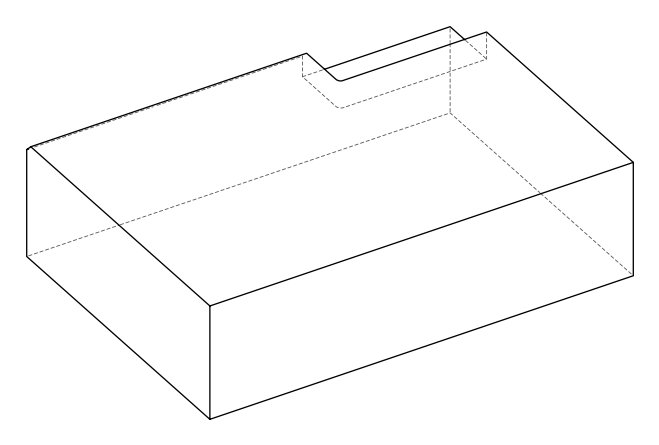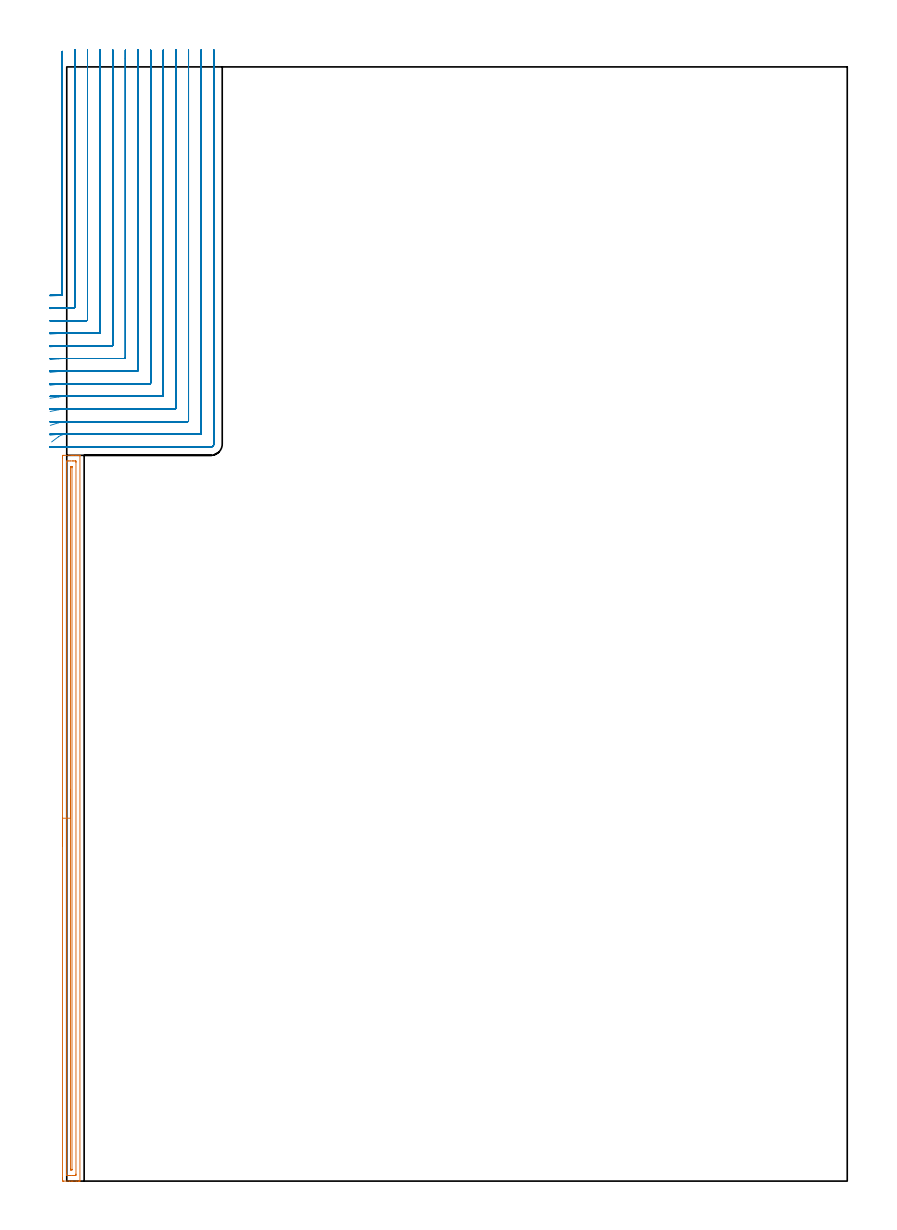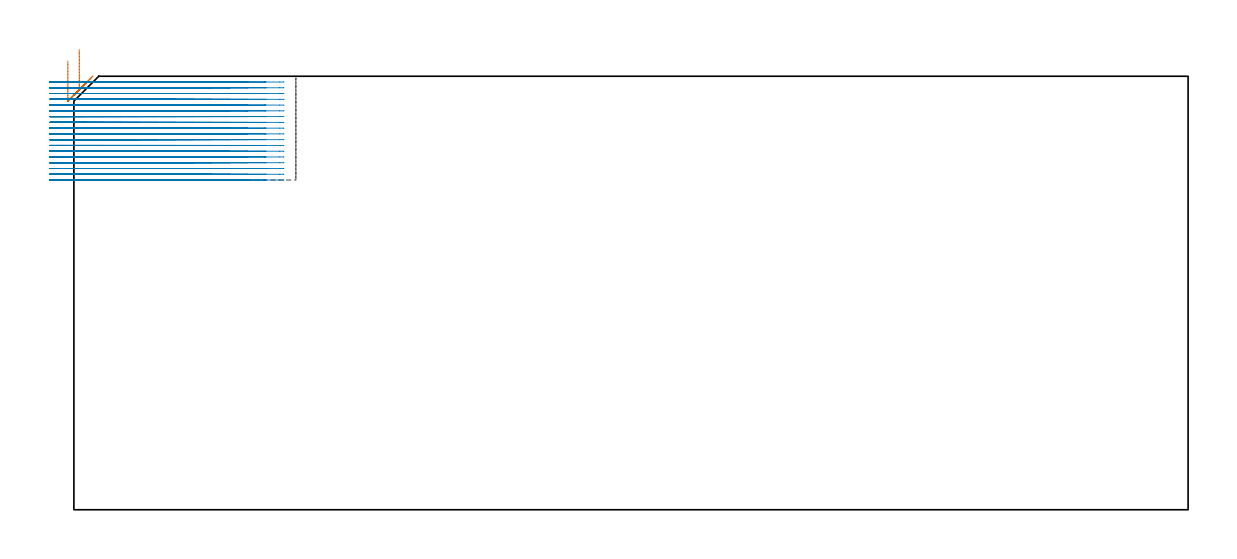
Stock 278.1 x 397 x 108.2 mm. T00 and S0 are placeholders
(PLAN: 2 operations, 1 tool changes, 81.2 min)
(1 AREA_MILL | FG_CHAMFER_SURFACE | UGT0205_001 | 6.37 min | 5039 mm3)
(2 MILL_CORNER_NOTCH_RECTANGULAR | CORNER_NOTCH_RECTANGULAR | NXT0201_008 | Follow Part, ap 1.5, ae 75% | 74.84 min | 198447 mm3)
(TOOL UGT0205_001 | Chamfer Mill 20 x 3 x 45 deg. | D20 FL50 Z2)
(TOOL NXT0201_008 | ENDMILL 6mm [2P460-0600-NA 1630] | D6 FL26 Z6)
(OP 1 AREA_MILL)
G17 G21 G94 G90
T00 M6
G54
G17 G0 G90 X-1.5 Y119.3 S1061 M3
G43 Z118.2 H0
Z112.
G94 G1 Y119.338 Z111.128 F250.
Y119.452 Z110.264
Y119.641 Z109.412
Y119.903 Z108.58
Y120.237 Z107.774
Y120.64 Z107.
Y121.108 Z106.264
Y121.64 Z105.572
Y122.229 Z104.929
Y122.872 Z104.34
Y123.564 Z103.809
Y124.3 Z103.34
Y125.074 Z102.937
Y125.88 Z102.603
Y126.712 Z102.341
Y127.563 Z102.152
Y128.428 Z102.038
Y129.3 Z102.
Y257.546
X-1.499 Y257.978 Z102.001
X-1.495 Y258.434 Z102.003
X-1.491 Y258.59 Z102.006
X-1.045 Y258.6 Z102.451
X1.6 Z105.094
X2.137 Z105.634
X2.482 Z105.978
X3.019 Z106.515
X3.363 Z106.858
X4.053 Z107.553
X4.344 Z107.844
X4.695 Y258.594 Z108.186
X4.697 Y258.592 Z108.188
X4.7 Y258.425 Z108.2
Y0.175
X4.697 Y0.007 Z108.188
X4.695 Y0.006 Z108.186
X4.344 Y0. Z107.844
X4.053 Z107.553
X3.363 Z106.858
X2.137 Z105.634
X1.6 Z105.094
X0.987 Z104.482
X-1.045 Y0.001 Z102.451
X-1.276 Y0.004 Z102.221
X-1.491 Y0.01 Z102.005
X-1.495 Y0.166 Z102.003
X-1.499 Y0.622 Z102.001
X-1.5 Y1.083 Z102.
Y129.3
X-0.086 Z103.414
X-0.085 Y256.112 Z103.415
Y256.191
X-0.079 Y256.589 Z103.421
X0.318 Y256.597 Z103.818
X0.718 Y256.599 Z104.218
X1.197 Y256.6 Z104.697
X2.078 Z105.578
X2.482 Y256.599 Z105.982
X2.963 Y256.597 Z106.463
X3.183 Y256.59 Z106.683
X3.279 Y256.564 Z106.779
X3.285 Y256.271 Z106.785
Y256.191
Y2.488
Y2.409
X3.279 Y2.011 Z106.779
X2.882 Y2.003 Z106.382
X2.482 Y2.001 Z105.982
X2.003 Y2. Z105.503
X1.122 Z104.622
X0.718 Y2.001 Z104.218
X0.237 Y2.003 Z103.737
X0.017 Y2.01 Z103.517
X-0.079 Y2.036 Z103.421
X-0.085 Y2.329 Z103.415
Y2.409
X-0.086 Y129.3 Z103.414
X1.328 Z104.828
X1.329 Y254.404 Z104.829
X1.33 Y254.542 Z104.83
X1.333 Y254.575 Z104.833
X1.335 Y254.586 Z104.835
X1.344 Y254.59 Z104.844
X1.409 Y254.597 Z104.909
X1.6 Y254.598 Z105.1
X1.793 Y254.594 Z105.293
X1.847 Y254.59 Z105.347
X1.865 Y254.584 Z105.365
X1.867 Y254.568 Z105.367
X1.87 Y254.496 Z105.37
X1.871 Y254.404 Z105.371
Y254.129
Y4.196
X1.87 Y4.058 Z105.37
X1.867 Y4.025 Z105.367
X1.865 Y4.014 Z105.365
X1.856 Y4.01 Z105.356
X1.791 Y4.003 Z105.291
X1.6 Y4.002 Z105.1
X1.407 Y4.006 Z104.907
X1.353 Y4.01 Z104.853
X1.335 Y4.016 Z104.835
X1.333 Y4.032 Z104.833
X1.33 Y4.104 Z104.83
X1.329 Y4.196 Z104.829
Y4.471
X1.328 Y129.3 Z104.828
Y130.172 Z104.867
Y131.036 Z104.98
Y131.888 Z105.169
Y132.72 Z105.432
Y133.526 Z105.765
Y134.3 Z106.168
Y135.036 Z106.637
Y135.728 Z107.168
Y136.371 Z107.757
Y136.96 Z108.401
Y137.491 Z109.093
Y137.96 Z109.828
Y138.363 Z110.602
Y138.697 Z111.408
Y138.959 Z112.24
Y139.148 Z113.092
Y139.262 Z113.957
Y139.3 Z114.828
G0 Z118.2
M5
M2
(OP 2 MILL_CORNER_NOTCH_RECTANGULAR)
G17 G21 G94 G90
T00 M6
G54
G17 G0 G90 X-5.996 Y315.38 S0 M3
G43 Z118.2 H1
Z106.761
G94 G1 X-3. Y315.531 F250.
G2 X-1.887 Y315.576 R54. F500.
G3 X-1.6 Y315.871 R0.3
G1 Y399.538
Y402.538 F250.
G0 Z118.2
X-5.995 Y310.86
Z106.761
G1 X-3. Y311.025
G2 X-0.279 Y311.1 R49.5 F500.
G1 X2.604
G3 X2.9 Y311.396 R0.3
G1 Y400.
Y403. F250.
G0 Z118.2
X-5.995 Y306.336
Z106.761
G1 X-3. Y306.518
G2 X-0.279 Y306.6 R45. F500.
G1 X7.104
G3 X7.4 Y306.896 R0.3
G1 Y400.
Y403. F250.
G0 Z118.2
X-5.993 Y301.807
Z106.761
G1 X-3. Y302.009
G2 X-0.279 Y302.1 R40.5 F500.
G1 X11.604
G3 X11.9 Y302.396 R0.3
G1 Y400.
Y403. F250.
G0 Z118.2
X-5.991 Y297.27
Z106.761
G1 X-3. Y297.497
G2 X-0.279 Y297.6 R36. F500.
G1 X16.104
G3 X16.4 Y297.896 R0.3
G1 Y400.
Y403. F250.
G0 Z118.2
X-5.989 Y292.723
Z106.761
G1 X-3. Y292.982
G2 X-0.279 Y293.1 R31.5 F500.
G1 X20.604
G3 X20.9 Y293.396 R0.3
G1 Y400.
Y403. F250.
G0 Z118.2
X-5.985 Y288.16
Z106.761
G1 X-3. Y288.463
G2 X-0.279 Y288.6 R27. F500.
G1 X25.103
G3 X25.4 Y288.897 R0.3
G1 Y400.
Y403. F250.
G0 Z118.2
X-5.978 Y283.572
Z106.761
G1 X-3. Y283.935
G2 X-0.279 Y284.1 R22.5 F500.
G1 X29.603
G3 X29.9 Y284.397 R0.3
G1 Y400.
Y403. F250.
G0 Z118.2
X-5.966 Y278.94
Z106.761
G1 X-3. Y279.393
G2 X-0.279 Y279.6 R18. F500.
G1 X34.103
G3 X34.4 Y279.897 R0.3
G1 Y400.
Y403. F250.
G0 Z118.2
X-5.938 Y274.218
Z106.761
G1 X-3. Y274.823
G2 X-0.279 Y275.1 R13.5 F500.
G1 X38.603
G3 X38.9 Y275.397 R0.3
G1 Y400.
Y403. F250.
G0 Z118.2
X-5.86 Y269.272
Z106.761
G1 X-3. Y270.179
G2 X-0.279 Y270.6 R9. F500.
G1 X43.103
G3 X43.4 Y270.897 R0.3
G1 Y400.
Y403. F250.
G0 Z118.2
X-5.39 Y263.371
Z106.761
G1 X-3. Y265.184
G2 X-0.279 Y266.1 R4.5 F500.
G1 X47.603
G3 X47.9 Y266.397 R0.3
G1 Y400.
Y403. F250.
G0 Z118.2
X-3.279 Y261.6
Z106.761
G1 X-0.279
X51.4 F500.
G3 X52.4 Y262.6 R1.
G1 Y400.
Y403. F250.
G0 Z118.2
X-6. Y315.573
Z105.322
G1 X-3. Y315.598
G2 X-2.548 Y315.6 R54. F500.
G1 X-1.895
G3 X-1.6 Y315.895 R0.3
G1 Y399.538
Y402.538 F250.
G0 Z118.2
X-6. Y311.071
Z105.322
G1 X-3. Y311.098
G2 X-2.548 Y311.1 R49.5 F500.
G1 X2.604
G3 X2.9 Y311.396 R0.3
G1 Y400.
Y403. F250.
G0 Z118.2
X-6. Y306.568
Z105.322
G1 X-3. Y306.598
G2 X-2.548 Y306.6 R45. F500.
G1 X7.104
G3 X7.4 Y306.896 R0.3
G1 Y400.
Y403. F250.
G0 Z118.2
X-6. Y302.064
Z105.322
G1 X-3. Y302.097
G2 X-2.548 Y302.1 R40.5 F500.
G1 X11.604
G3 X11.9 Y302.396 R0.3
G1 Y400.
Y403. F250.
G0 Z118.2
X-6. Y297.56
Z105.322
G1 X-3. Y297.597
G2 X-2.548 Y297.6 R36. F500.
G1 X16.104
G3 X16.4 Y297.896 R0.3
G1 Y400.
Y403. F250.
G0 Z118.2
X-6. Y293.054
Z105.322
G1 X-3. Y293.097
G2 X-2.548 Y293.1 R31.5 F500.
G1 X20.604
G3 X20.9 Y293.396 R0.3
G1 Y400.
Y403. F250.
G0 Z118.2
X-6. Y288.546
Z105.322
G1 X-3. Y288.596
G2 X-2.548 Y288.6 R27. F500.
G1 X25.103
G3 X25.4 Y288.897 R0.3
G1 Y400.
Y403. F250.
G0 Z118.2
X-5.999 Y284.035
Z105.322
G1 X-3. Y284.095
G2 X-2.548 Y284.1 R22.5 F500.
G1 X29.603
G3 X29.9 Y284.397 R0.3
G1 Y400.
Y403. F250.
G0 Z118.2
X-5.999 Y279.519
Z105.322
G1 X-3. Y279.594
G2 X-2.548 Y279.6 R18. F500.
G1 X34.103
G3 X34.4 Y279.897 R0.3
G1 Y400.
Y403. F250.
G0 Z118.2
X-5.998 Y274.992
Z105.322
G1 X-3. Y275.092
G2 X-2.548 Y275.1 R13.5 F500.
G1 X38.603
G3 X38.9 Y275.397 R0.3
G1 Y400.
Y403. F250.
G0 Z118.2
X-5.996 Y270.438
Z105.322
G1 X-3. Y270.589
G2 X-2.548 Y270.6 R9. F500.
G1 X43.103
G3 X43.4 Y270.897 R0.3
G1 Y400.
Y403. F250.
G0 Z118.2
X-5.985 Y265.776
Z105.322
G1 X-3. Y266.077
G2 X-2.548 Y266.1 R4.5 F500.
G1 X47.603
G3 X47.9 Y266.397 R0.3
G1 Y400.
Y403. F250.
G0 Z118.2
X-5.548 Y261.6
Z105.322
G1 X-2.548
X51.4 F500.
G3 X52.4 Y262.6 R1.
G1 Y400.
Y403. F250.
G0 Z118.2
X-6. Y315.6
Z103.883
G1 X-3.
X-1.895 F500.
G3 X-1.6 Y315.895 R0.3
G1 Y399.538
Y402.538 F250.
G0 Z118.2
X-6. Y311.1
Z103.883
G1 X-3.
X2.604 F500.
G3 X2.9 Y311.396 R0.3
G1 Y400.
Y403. F250.
G0 Z118.2
X-6. Y306.6
Z103.883
G1 X-3.
X7.104 F500.
G3 X7.4 Y306.896 R0.3
G1 Y400.
Y403. F250.
G0 Z118.2
X-6. Y302.1
Z103.883
G1 X-3.
X11.604 F500.
G3 X11.9 Y302.396 R0.3
G1 Y400.
Y403. F250.
G0 Z118.2
X-6. Y297.6
Z103.883
G1 X-3.
X16.104 F500.
G3 X16.4 Y297.896 R0.3
G1 Y400.
Y403. F250.
G0 Z118.2
X-6. Y293.1
Z103.883
G1 X-3.
X20.604 F500.
G3 X20.9 Y293.396 R0.3
G1 Y400.
Y403. F250.
G0 Z118.2
X-6. Y288.6
Z103.883
G1 X-3.
X25.103 F500.
G3 X25.4 Y288.897 R0.3
G1 Y400.
Y403. F250.
G0 Z118.2
X-6. Y284.1
Z103.883
G1 X-3.
X29.603 F500.
G3 X29.9 Y284.397 R0.3
G1 Y400.
Y403. F250.
G0 Z118.2
X-6. Y279.6
Z103.883
G1 X-3.
X34.103 F500.
G3 X34.4 Y279.897 R0.3
G1 Y400.
Y403. F250.
G0 Z118.2
X-6. Y275.1
Z103.883
G1 X-3.
X38.603 F500.
G3 X38.9 Y275.397 R0.3
G1 Y400.
Y403. F250.
G0 Z118.2
X-6. Y270.6
Z103.883
G1 X-3.
X43.103 F500.
G3 X43.4 Y270.897 R0.3
G1 Y400.
Y403. F250.
G0 Z118.2
X-6. Y266.1
Z103.883
G1 X-3.
X47.603 F500.
G3 X47.9 Y266.397 R0.3
G1 Y400.
Y403. F250.
G0 Z118.2
X-6. Y261.6
Z103.883
G1 X-3.
X51.4 F500.
G3 X52.4 Y262.6 R1.
G1 Y400.
Y403. F250.
G0 Z118.2
X-6. Y315.6
Z102.444
G1 X-3.
X-1.895 F500.
G3 X-1.6 Y315.895 R0.3
G1 Y399.538
Y402.538 F250.
G0 Z118.2
X-6. Y311.1
Z102.444
G1 X-3.
X2.604 F500.
G3 X2.9 Y311.396 R0.3
G1 Y400.
Y403. F250.
G0 Z118.2
X-6. Y306.6
Z102.444
G1 X-3.
X7.104 F500.
G3 X7.4 Y306.896 R0.3
G1 Y400.
Y403. F250.
G0 Z118.2
X-6. Y302.1
Z102.444
G1 X-3.
X11.604 F500.
G3 X11.9 Y302.396 R0.3
G1 Y400.
Y403. F250.
G0 Z118.2
X-6. Y297.6
Z102.444
G1 X-3.
X16.104 F500.
G3 X16.4 Y297.896 R0.3
G1 Y400.
Y403. F250.
G0 Z118.2
X-6. Y293.1
Z102.444
G1 X-3.
X20.604 F500.
G3 X20.9 Y293.396 R0.3
G1 Y400.
Y403. F250.
G0 Z118.2
X-6. Y288.6
Z102.444
G1 X-3.
X25.103 F500.
G3 X25.4 Y288.897 R0.3
G1 Y400.
Y403. F250.
G0 Z118.2
X-6. Y284.1
Z102.444
G1 X-3.
X29.603 F500.
G3 X29.9 Y284.397 R0.3
G1 Y400.
Y403. F250.
G0 Z118.2
X-6. Y279.6
Z102.444
G1 X-3.
X34.103 F500.
G3 X34.4 Y279.897 R0.3
G1 Y400.
Y403. F250.
G0 Z118.2
X-6. Y275.1
Z102.444
G1 X-3.
X38.603 F500.
G3 X38.9 Y275.397 R0.3
G1 Y400.
Y403. F250.
G0 Z118.2
X-6. Y270.6
Z102.444
G1 X-3.
X43.103 F500.
G3 X43.4 Y270.897 R0.3
G1 Y400.
Y403. F250.
G0 Z118.2
X-6. Y266.1
Z102.444
G1 X-3.
X47.603 F500.
G3 X47.9 Y266.397 R0.3
G1 Y400.
Y403. F250.
G0 Z118.2
X-6. Y261.6
Z102.444
G1 X-3.
X51.4 F500.
G3 X52.4 Y262.6 R1.
G1 Y400.
Y403. F250.
G0 Z118.2
X-6. Y315.6
Z101.005
G1 X-3.
X-1.895 F500.
G3 X-1.6 Y315.895 R0.3
G1 Y399.538
Y402.538 F250.
G0 Z118.2
X-6. Y311.1
Z101.005
G1 X-3.
X2.604 F500.
G3 X2.9 Y311.396 R0.3
G1 Y400.
Y403. F250.
G0 Z118.2
X-6. Y306.6
Z101.005
G1 X-3.
X7.104 F500.
G3 X7.4 Y306.896 R0.3
G1 Y400.
Y403. F250.
G0 Z118.2
X-6. Y302.1
Z101.005
G1 X-3.
X11.604 F500.
G3 X11.9 Y302.396 R0.3
G1 Y400.
Y403. F250.
G0 Z118.2
X-6. Y297.6
Z101.005
G1 X-3.
X16.104 F500.
G3 X16.4 Y297.896 R0.3
G1 Y400.
Y403. F250.
G0 Z118.2
X-6. Y293.1
Z101.005
G1 X-3.
X20.604 F500.
G3 X20.9 Y293.396 R0.3
G1 Y400.
Y403. F250.
G0 Z118.2
X-6. Y288.6
Z101.005
G1 X-3.
X25.103 F500.
G3 X25.4 Y288.897 R0.3
G1 Y400.
Y403. F250.
G0 Z118.2
X-6. Y284.1
Z101.005
G1 X-3.
X29.603 F500.
G3 X29.9 Y284.397 R0.3
G1 Y400.
Y403. F250.
G0 Z118.2
X-6. Y279.6
Z101.005
G1 X-3.
X34.103 F500.
G3 X34.4 Y279.897 R0.3
G1 Y400.
Y403. F250.
G0 Z118.2
X-6. Y275.1
Z101.005
G1 X-3.
X38.603 F500.
G3 X38.9 Y275.397 R0.3
G1 Y400.
Y403. F250.
G0 Z118.2
X-6. Y270.6
Z101.005
G1 X-3.
X43.103 F500.
G3 X43.4 Y270.897 R0.3
G1 Y400.
Y403. F250.
G0 Z118.2
X-6. Y266.1
Z101.005
G1 X-3.
X47.603 F500.
G3 X47.9 Y266.397 R0.3
G1 Y400.
Y403. F250.
G0 Z118.2
X-6. Y261.6
Z101.005
G1 X-3.
X51.4 F500.
G3 X52.4 Y262.6 R1.
G1 Y400.
Y403. F250.
G0 Z118.2
X-6. Y315.6
Z99.567
G1 X-3.
X-1.895 F500.
G3 X-1.6 Y315.895 R0.3
G1 Y399.538
Y402.538 F250.
G0 Z118.2
X-6. Y311.1
Z99.567
G1 X-3.
X2.604 F500.
G3 X2.9 Y311.396 R0.3
G1 Y400.
Y403. F250.
G0 Z118.2
X-6. Y306.6
Z99.567
G1 X-3.
X7.104 F500.
G3 X7.4 Y306.896 R0.3
G1 Y400.
Y403. F250.
G0 Z118.2
X-6. Y302.1
Z99.567
G1 X-3.
X11.604 F500.
G3 X11.9 Y302.396 R0.3
G1 Y400.
Y403. F250.
G0 Z118.2
X-6. Y297.6
Z99.567
G1 X-3.
X16.104 F500.
G3 X16.4 Y297.896 R0.3
G1 Y400.
Y403. F250.
G0 Z118.2
X-6. Y293.1
Z99.567
G1 X-3.
X20.604 F500.
G3 X20.9 Y293.396 R0.3
G1 Y400.
Y403. F250.
G0 Z118.2
X-6. Y288.6
Z99.567
G1 X-3.
X25.103 F500.
G3 X25.4 Y288.897 R0.3
G1 Y400.
Y403. F250.
G0 Z118.2
X-6. Y284.1
Z99.567
G1 X-3.
X29.603 F500.
G3 X29.9 Y284.397 R0.3
G1 Y400.
Y403. F250.
G0 Z118.2
X-6. Y279.6
Z99.567
G1 X-3.
X34.103 F500.
G3 X34.4 Y279.897 R0.3
G1 Y400.
Y403. F250.
G0 Z118.2
X-6. Y275.1
Z99.567
G1 X-3.
X38.603 F500.
G3 X38.9 Y275.397 R0.3
G1 Y400.
Y403. F250.
G0 Z118.2
X-6. Y270.6
Z99.567
G1 X-3.
X43.103 F500.
G3 X43.4 Y270.897 R0.3
G1 Y400.
Y403. F250.
G0 Z118.2
X-6. Y266.1
Z99.567
G1 X-3.
X47.603 F500.
G3 X47.9 Y266.397 R0.3
G1 Y400.
Y403. F250.
G0 Z118.2
X-6. Y261.6
Z99.567
G1 X-3.
X51.4 F500.
G3 X52.4 Y262.6 R1.
G1 Y400.
Y403. F250.
G0 Z118.2
X-6. Y315.6
Z98.128
G1 X-3.
X-1.895 F500.
G3 X-1.6 Y315.895 R0.3
G1 Y399.538
Y402.538 F250.
G0 Z118.2
X-6. Y311.1
Z98.128
G1 X-3.
X2.604 F500.
G3 X2.9 Y311.396 R0.3
G1 Y400.
Y403. F250.
G0 Z118.2
X-6. Y306.6
Z98.128
G1 X-3.
X7.104 F500.
G3 X7.4 Y306.896 R0.3
G1 Y400.
Y403. F250.
G0 Z118.2
X-6. Y302.1
Z98.128
G1 X-3.
X11.604 F500.
G3 X11.9 Y302.396 R0.3
G1 Y400.
Y403. F250.
G0 Z118.2
X-6. Y297.6
Z98.128
G1 X-3.
X16.104 F500.
G3 X16.4 Y297.896 R0.3
G1 Y400.
Y403. F250.
G0 Z118.2
X-6. Y293.1
Z98.128
G1 X-3.
X20.604 F500.
G3 X20.9 Y293.396 R0.3
G1 Y400.
Y403. F250.
G0 Z118.2
X-6. Y288.6
Z98.128
G1 X-3.
X25.103 F500.
G3 X25.4 Y288.897 R0.3
G1 Y400.
Y403. F250.
G0 Z118.2
X-6. Y284.1
Z98.128
G1 X-3.
X29.603 F500.
G3 X29.9 Y284.397 R0.3
G1 Y400.
Y403. F250.
G0 Z118.2
X-6. Y279.6
Z98.128
G1 X-3.
X34.103 F500.
G3 X34.4 Y279.897 R0.3
G1 Y400.
Y403. F250.
G0 Z118.2
X-6. Y275.1
Z98.128
G1 X-3.
X38.603 F500.
G3 X38.9 Y275.397 R0.3
G1 Y400.
Y403. F250.
G0 Z118.2
X-6. Y270.6
Z98.128
G1 X-3.
X43.103 F500.
G3 X43.4 Y270.897 R0.3
G1 Y400.
Y403. F250.
G0 Z118.2
X-6. Y266.1
Z98.128
G1 X-3.
X47.603 F500.
G3 X47.9 Y266.397 R0.3
G1 Y400.
Y403. F250.
G0 Z118.2
X-6. Y261.6
Z98.128
G1 X-3.
X51.4 F500.
G3 X52.4 Y262.6 R1.
G1 Y400.
Y403. F250.
G0 Z118.2
X-6. Y315.6
Z96.689
G1 X-3.
X-1.895 F500.
G3 X-1.6 Y315.895 R0.3
G1 Y399.538
Y402.538 F250.
G0 Z118.2
X-6. Y311.1
Z96.689
G1 X-3.
X2.604 F500.
G3 X2.9 Y311.396 R0.3
G1 Y400.
Y403. F250.
G0 Z118.2
X-6. Y306.6
Z96.689
G1 X-3.
X7.104 F500.
G3 X7.4 Y306.896 R0.3
G1 Y400.
Y403. F250.
G0 Z118.2
X-6. Y302.1
Z96.689
G1 X-3.
X11.604 F500.
G3 X11.9 Y302.396 R0.3
G1 Y400.
Y403. F250.
G0 Z118.2
X-6. Y297.6
Z96.689
G1 X-3.
X16.104 F500.
G3 X16.4 Y297.896 R0.3
G1 Y400.
Y403. F250.
G0 Z118.2
X-6. Y293.1
Z96.689
G1 X-3.
X20.604 F500.
G3 X20.9 Y293.396 R0.3
G1 Y400.
Y403. F250.
G0 Z118.2
X-6. Y288.6
Z96.689
G1 X-3.
X25.103 F500.
G3 X25.4 Y288.897 R0.3
G1 Y400.
Y403. F250.
G0 Z118.2
X-6. Y284.1
Z96.689
G1 X-3.
X29.603 F500.
G3 X29.9 Y284.397 R0.3
G1 Y400.
Y403. F250.
G0 Z118.2
X-6. Y279.6
Z96.689
G1 X-3.
X34.103 F500.
G3 X34.4 Y279.897 R0.3
G1 Y400.
Y403. F250.
G0 Z118.2
X-6. Y275.1
Z96.689
G1 X-3.
X38.603 F500.
G3 X38.9 Y275.397 R0.3
G1 Y400.
Y403. F250.
G0 Z118.2
X-6. Y270.6
Z96.689
G1 X-3.
X43.103 F500.
G3 X43.4 Y270.897 R0.3
G1 Y400.
Y403. F250.
G0 Z118.2
X-6. Y266.1
Z96.689
G1 X-3.
X47.603 F500.
G3 X47.9 Y266.397 R0.3
G1 Y400.
Y403. F250.
G0 Z118.2
X-6. Y261.6
Z96.689
G1 X-3.
X51.4 F500.
G3 X52.4 Y262.6 R1.
G1 Y400.
Y403. F250.
G0 Z118.2
X-6. Y315.6
Z95.25
G1 X-3.
X-1.895 F500.
G3 X-1.6 Y315.895 R0.3
G1 Y399.538
Y402.538 F250.
G0 Z118.2
X-6. Y311.1
Z95.25
G1 X-3.
X2.604 F500.
G3 X2.9 Y311.396 R0.3
G1 Y400.
Y403. F250.
G0 Z118.2
X-6. Y306.6
Z95.25
G1 X-3.
X7.104 F500.
G3 X7.4 Y306.896 R0.3
G1 Y400.
Y403. F250.
G0 Z118.2
X-6. Y302.1
Z95.25
G1 X-3.
X11.604 F500.
G3 X11.9 Y302.396 R0.3
G1 Y400.
Y403. F250.
G0 Z118.2
X-6. Y297.6
Z95.25
G1 X-3.
X16.104 F500.
G3 X16.4 Y297.896 R0.3
G1 Y400.
Y403. F250.
G0 Z118.2
X-6. Y293.1
Z95.25
G1 X-3.
X20.604 F500.
G3 X20.9 Y293.396 R0.3
G1 Y400.
Y403. F250.
G0 Z118.2
X-6. Y288.6
Z95.25
G1 X-3.
X25.103 F500.
G3 X25.4 Y288.897 R0.3
G1 Y400.
Y403. F250.
G0 Z118.2
X-6. Y284.1
Z95.25
G1 X-3.
X29.603 F500.
G3 X29.9 Y284.397 R0.3
G1 Y400.
Y403. F250.
G0 Z118.2
X-6. Y279.6
Z95.25
G1 X-3.
X34.103 F500.
G3 X34.4 Y279.897 R0.3
G1 Y400.
Y403. F250.
G0 Z118.2
X-6. Y275.1
Z95.25
G1 X-3.
X38.603 F500.
G3 X38.9 Y275.397 R0.3
G1 Y400.
Y403. F250.
G0 Z118.2
X-6. Y270.6
Z95.25
G1 X-3.
X43.103 F500.
G3 X43.4 Y270.897 R0.3
G1 Y400.
Y403. F250.
G0 Z118.2
X-6. Y266.1
Z95.25
G1 X-3.
X47.603 F500.
G3 X47.9 Y266.397 R0.3
G1 Y400.
Y403. F250.
G0 Z118.2
X-6. Y261.6
Z95.25
G1 X-3.
X51.4 F500.
G3 X52.4 Y262.6 R1.
G1 Y400.
Y403. F250.
G0 Z118.2
X-6. Y315.6
Z93.811
G1 X-3.
X-1.895 F500.
G3 X-1.6 Y315.895 R0.3
G1 Y399.538
Y402.538 F250.
G0 Z118.2
X-6. Y311.1
Z93.811
G1 X-3.
X2.604 F500.
G3 X2.9 Y311.396 R0.3
G1 Y400.
Y403. F250.
G0 Z118.2
X-6. Y306.6
Z93.811
G1 X-3.
X7.104 F500.
G3 X7.4 Y306.896 R0.3
G1 Y400.
Y403. F250.
G0 Z118.2
X-6. Y302.1
Z93.811
G1 X-3.
X11.604 F500.
G3 X11.9 Y302.396 R0.3
G1 Y400.
Y403. F250.
G0 Z118.2
X-6. Y297.6
Z93.811
G1 X-3.
X16.104 F500.
G3 X16.4 Y297.896 R0.3
G1 Y400.
Y403. F250.
G0 Z118.2
X-6. Y293.1
Z93.811
G1 X-3.
X20.604 F500.
G3 X20.9 Y293.396 R0.3
G1 Y400.
Y403. F250.
G0 Z118.2
X-6. Y288.6
Z93.811
G1 X-3.
X25.103 F500.
G3 X25.4 Y288.897 R0.3
G1 Y400.
Y403. F250.
G0 Z118.2
X-6. Y284.1
Z93.811
G1 X-3.
X29.603 F500.
G3 X29.9 Y284.397 R0.3
G1 Y400.
Y403. F250.
G0 Z118.2
X-6. Y279.6
Z93.811
G1 X-3.
X34.103 F500.
G3 X34.4 Y279.897 R0.3
G1 Y400.
Y403. F250.
G0 Z118.2
X-6. Y275.1
Z93.811
G1 X-3.
X38.603 F500.
G3 X38.9 Y275.397 R0.3
G1 Y400.
Y403. F250.
G0 Z118.2
X-6. Y270.6
Z93.811
G1 X-3.
X43.103 F500.
G3 X43.4 Y270.897 R0.3
G1 Y400.
Y403. F250.
G0 Z118.2
X-6. Y266.1
Z93.811
G1 X-3.
X47.603 F500.
G3 X47.9 Y266.397 R0.3
G1 Y400.
Y403. F250.
G0 Z118.2
X-6. Y261.6
Z93.811
G1 X-3.
X51.4 F500.
G3 X52.4 Y262.6 R1.
G1 Y400.
Y403. F250.
G0 Z118.2
X-6. Y315.6
Z92.372
G1 X-3.
X-1.895 F500.
G3 X-1.6 Y315.895 R0.3
G1 Y399.538
Y402.538 F250.
G0 Z118.2
X-6. Y311.1
Z92.372
G1 X-3.
X2.604 F500.
G3 X2.9 Y311.396 R0.3
G1 Y400.
Y403. F250.
G0 Z118.2
X-6. Y306.6
Z92.372
G1 X-3.
X7.104 F500.
G3 X7.4 Y306.896 R0.3
G1 Y400.
Y403. F250.
G0 Z118.2
X-6. Y302.1
Z92.372
G1 X-3.
X11.604 F500.
G3 X11.9 Y302.396 R0.3
G1 Y400.
Y403. F250.
G0 Z118.2
X-6. Y297.6
Z92.372
G1 X-3.
X16.104 F500.
G3 X16.4 Y297.896 R0.3
G1 Y400.
Y403. F250.
G0 Z118.2
X-6. Y293.1
Z92.372
G1 X-3.
X20.604 F500.
G3 X20.9 Y293.396 R0.3
G1 Y400.
Y403. F250.
G0 Z118.2
X-6. Y288.6
Z92.372
G1 X-3.
X25.103 F500.
G3 X25.4 Y288.897 R0.3
G1 Y400.
Y403. F250.
G0 Z118.2
X-6. Y284.1
Z92.372
G1 X-3.
X29.603 F500.
G3 X29.9 Y284.397 R0.3
G1 Y400.
Y403. F250.
G0 Z118.2
X-6. Y279.6
Z92.372
G1 X-3.
X34.103 F500.
G3 X34.4 Y279.897 R0.3
G1 Y400.
Y403. F250.
G0 Z118.2
X-6. Y275.1
Z92.372
G1 X-3.
X38.603 F500.
G3 X38.9 Y275.397 R0.3
G1 Y400.
Y403. F250.
G0 Z118.2
X-6. Y270.6
Z92.372
G1 X-3.
X43.103 F500.
G3 X43.4 Y270.897 R0.3
G1 Y400.
Y403. F250.
G0 Z118.2
X-6. Y266.1
Z92.372
G1 X-3.
X47.603 F500.
G3 X47.9 Y266.397 R0.3
G1 Y400.
Y403. F250.
G0 Z118.2
X-6. Y261.6
Z92.372
G1 X-3.
X51.4 F500.
G3 X52.4 Y262.6 R1.
G1 Y400.
Y403. F250.
G0 Z118.2
X-6. Y315.6
Z90.933
G1 X-3.
X-1.895 F500.
G3 X-1.6 Y315.895 R0.3
G1 Y399.538
Y402.538 F250.
G0 Z118.2
X-6. Y311.1
Z90.933
G1 X-3.
X2.604 F500.
G3 X2.9 Y311.396 R0.3
G1 Y400.
Y403. F250.
G0 Z118.2
X-6. Y306.6
Z90.933
G1 X-3.
X7.104 F500.
G3 X7.4 Y306.896 R0.3
G1 Y400.
Y403. F250.
G0 Z118.2
X-6. Y302.1
Z90.933
G1 X-3.
X11.604 F500.
G3 X11.9 Y302.396 R0.3
G1 Y400.
Y403. F250.
G0 Z118.2
X-6. Y297.6
Z90.933
G1 X-3.
X16.104 F500.
G3 X16.4 Y297.896 R0.3
G1 Y400.
Y403. F250.
G0 Z118.2
X-6. Y293.1
Z90.933
G1 X-3.
X20.604 F500.
G3 X20.9 Y293.396 R0.3
G1 Y400.
Y403. F250.
G0 Z118.2
X-6. Y288.6
Z90.933
G1 X-3.
X25.103 F500.
G3 X25.4 Y288.897 R0.3
G1 Y400.
Y403. F250.
G0 Z118.2
X-6. Y284.1
Z90.933
G1 X-3.
X29.603 F500.
G3 X29.9 Y284.397 R0.3
G1 Y400.
Y403. F250.
G0 Z118.2
X-6. Y279.6
Z90.933
G1 X-3.
X34.103 F500.
G3 X34.4 Y279.897 R0.3
G1 Y400.
Y403. F250.
G0 Z118.2
X-6. Y275.1
Z90.933
G1 X-3.
X38.603 F500.
G3 X38.9 Y275.397 R0.3
G1 Y400.
Y403. F250.
G0 Z118.2
X-6. Y270.6
Z90.933
G1 X-3.
X43.103 F500.
G3 X43.4 Y270.897 R0.3
G1 Y400.
Y403. F250.
G0 Z118.2
X-6. Y266.1
Z90.933
G1 X-3.
X47.603 F500.
G3 X47.9 Y266.397 R0.3
G1 Y400.
Y403. F250.
G0 Z118.2
X-6. Y261.6
Z90.933
G1 X-3.
X51.4 F500.
G3 X52.4 Y262.6 R1.
G1 Y400.
Y403. F250.
G0 Z118.2
X-6. Y315.6
Z89.494
G1 X-3.
X-1.895 F500.
G3 X-1.6 Y315.895 R0.3
G1 Y399.538
Y402.538 F250.
G0 Z118.2
X-6. Y311.1
Z89.494
G1 X-3.
X2.604 F500.
G3 X2.9 Y311.396 R0.3
G1 Y400.
Y403. F250.
G0 Z118.2
X-6. Y306.6
Z89.494
G1 X-3.
X7.104 F500.
G3 X7.4 Y306.896 R0.3
G1 Y400.
Y403. F250.
G0 Z118.2
X-6. Y302.1
Z89.494
G1 X-3.
X11.604 F500.
G3 X11.9 Y302.396 R0.3
G1 Y400.
Y403. F250.
G0 Z118.2
X-6. Y297.6
Z89.494
G1 X-3.
X16.104 F500.
G3 X16.4 Y297.896 R0.3
G1 Y400.
Y403. F250.
G0 Z118.2
X-6. Y293.1
Z89.494
G1 X-3.
X20.604 F500.
G3 X20.9 Y293.396 R0.3
G1 Y400.
Y403. F250.
G0 Z118.2
X-6. Y288.6
Z89.494
G1 X-3.
X25.103 F500.
G3 X25.4 Y288.897 R0.3
G1 Y400.
Y403. F250.
G0 Z118.2
X-6. Y284.1
Z89.494
G1 X-3.
X29.603 F500.
G3 X29.9 Y284.397 R0.3
G1 Y400.
Y403. F250.
G0 Z118.2
X-6. Y279.6
Z89.494
G1 X-3.
X34.103 F500.
G3 X34.4 Y279.897 R0.3
G1 Y400.
Y403. F250.
G0 Z118.2
X-6. Y275.1
Z89.494
G1 X-3.
X38.603 F500.
G3 X38.9 Y275.397 R0.3
G1 Y400.
Y403. F250.
G0 Z118.2
X-6. Y270.6
Z89.494
G1 X-3.
X43.103 F500.
G3 X43.4 Y270.897 R0.3
G1 Y400.
Y403. F250.
G0 Z118.2
X-6. Y266.1
Z89.494
G1 X-3.
X47.603 F500.
G3 X47.9 Y266.397 R0.3
G1 Y400.
Y403. F250.
G0 Z118.2
X-6. Y261.6
Z89.494
G1 X-3.
X51.4 F500.
G3 X52.4 Y262.6 R1.
G1 Y400.
Y403. F250.
G0 Z118.2
X-6. Y315.6
Z88.056
G1 X-3.
X-1.895 F500.
G3 X-1.6 Y315.895 R0.3
G1 Y399.538
Y402.538 F250.
G0 Z118.2
X-6. Y311.1
Z88.056
G1 X-3.
X2.604 F500.
G3 X2.9 Y311.396 R0.3
G1 Y400.
Y403. F250.
G0 Z118.2
X-6. Y306.6
Z88.056
G1 X-3.
X7.104 F500.
G3 X7.4 Y306.896 R0.3
G1 Y400.
Y403. F250.
G0 Z118.2
X-6. Y302.1
Z88.056
G1 X-3.
X11.604 F500.
G3 X11.9 Y302.396 R0.3
G1 Y400.
Y403. F250.
G0 Z118.2
X-6. Y297.6
Z88.056
G1 X-3.
X16.104 F500.
G3 X16.4 Y297.896 R0.3
G1 Y400.
Y403. F250.
G0 Z118.2
X-6. Y293.1
Z88.056
G1 X-3.
X20.604 F500.
G3 X20.9 Y293.396 R0.3
G1 Y400.
Y403. F250.
G0 Z118.2
X-6. Y288.6
Z88.056
G1 X-3.
X25.103 F500.
G3 X25.4 Y288.897 R0.3
G1 Y400.
Y403. F250.
G0 Z118.2
X-6. Y284.1
Z88.056
G1 X-3.
X29.603 F500.
G3 X29.9 Y284.397 R0.3
G1 Y400.
Y403. F250.
G0 Z118.2
X-6. Y279.6
Z88.056
G1 X-3.
X34.103 F500.
G3 X34.4 Y279.897 R0.3
G1 Y400.
Y403. F250.
G0 Z118.2
X-6. Y275.1
Z88.056
G1 X-3.
X38.603 F500.
G3 X38.9 Y275.397 R0.3
G1 Y400.
Y403. F250.
G0 Z118.2
X-6. Y270.6
Z88.056
G1 X-3.
X43.103 F500.
G3 X43.4 Y270.897 R0.3
G1 Y400.
Y403. F250.
G0 Z118.2
X-6. Y266.1
Z88.056
G1 X-3.
X47.603 F500.
G3 X47.9 Y266.397 R0.3
G1 Y400.
Y403. F250.
G0 Z118.2
X-6. Y261.6
Z88.056
G1 X-3.
X51.4 F500.
G3 X52.4 Y262.6 R1.
G1 Y400.
Y403. F250.
G0 Z118.2
X-6. Y315.6
Z86.617
G1 X-3.
X-1.895 F500.
G3 X-1.6 Y315.895 R0.3
G1 Y399.538
Y402.538 F250.
G0 Z118.2
X-6. Y311.1
Z86.617
G1 X-3.
X2.604 F500.
G3 X2.9 Y311.396 R0.3
G1 Y400.
Y403. F250.
G0 Z118.2
X-6. Y306.6
Z86.617
G1 X-3.
X7.104 F500.
G3 X7.4 Y306.896 R0.3
G1 Y400.
Y403. F250.
G0 Z118.2
X-6. Y302.1
Z86.617
G1 X-3.
X11.604 F500.
G3 X11.9 Y302.396 R0.3
G1 Y400.
Y403. F250.
G0 Z118.2
X-6. Y297.6
Z86.617
G1 X-3.
X16.104 F500.
G3 X16.4 Y297.896 R0.3
G1 Y400.
Y403. F250.
G0 Z118.2
X-6. Y293.1
Z86.617
G1 X-3.
X20.604 F500.
G3 X20.9 Y293.396 R0.3
G1 Y400.
Y403. F250.
G0 Z118.2
X-6. Y288.6
Z86.617
G1 X-3.
X25.103 F500.
G3 X25.4 Y288.897 R0.3
G1 Y400.
Y403. F250.
G0 Z118.2
X-6. Y284.1
Z86.617
G1 X-3.
X29.603 F500.
G3 X29.9 Y284.397 R0.3
G1 Y400.
Y403. F250.
G0 Z118.2
X-6. Y279.6
Z86.617
G1 X-3.
X34.103 F500.
G3 X34.4 Y279.897 R0.3
G1 Y400.
Y403. F250.
G0 Z118.2
X-6. Y275.1
Z86.617
G1 X-3.
X38.603 F500.
G3 X38.9 Y275.397 R0.3
G1 Y400.
Y403. F250.
G0 Z118.2
X-6. Y270.6
Z86.617
G1 X-3.
X43.103 F500.
G3 X43.4 Y270.897 R0.3
G1 Y400.
Y403. F250.
G0 Z118.2
X-6. Y266.1
Z86.617
G1 X-3.
X47.603 F500.
G3 X47.9 Y266.397 R0.3
G1 Y400.
Y403. F250.
G0 Z118.2
X-6. Y261.6
Z86.617
G1 X-3.
X51.4 F500.
G3 X52.4 Y262.6 R1.
G1 Y400.
Y403. F250.
G0 Z118.2
X-6. Y315.6
Z85.178
G1 X-3.
X-1.895 F500.
G3 X-1.6 Y315.895 R0.3
G1 Y399.538
Y402.538 F250.
G0 Z118.2
X-6. Y311.1
Z85.178
G1 X-3.
X2.604 F500.
G3 X2.9 Y311.396 R0.3
G1 Y400.
Y403. F250.
G0 Z118.2
X-6. Y306.6
Z85.178
G1 X-3.
X7.104 F500.
G3 X7.4 Y306.896 R0.3
G1 Y400.
Y403. F250.
G0 Z118.2
X-6. Y302.1
Z85.178
G1 X-3.
X11.604 F500.
G3 X11.9 Y302.396 R0.3
G1 Y400.
Y403. F250.
G0 Z118.2
X-6. Y297.6
Z85.178
G1 X-3.
X16.104 F500.
G3 X16.4 Y297.896 R0.3
G1 Y400.
Y403. F250.
G0 Z118.2
X-6. Y293.1
Z85.178
G1 X-3.
X20.604 F500.
G3 X20.9 Y293.396 R0.3
G1 Y400.
Y403. F250.
G0 Z118.2
X-6. Y288.6
Z85.178
G1 X-3.
X25.103 F500.
G3 X25.4 Y288.897 R0.3
G1 Y400.
Y403. F250.
G0 Z118.2
X-6. Y284.1
Z85.178
G1 X-3.
X29.603 F500.
G3 X29.9 Y284.397 R0.3
G1 Y400.
Y403. F250.
G0 Z118.2
X-6. Y279.6
Z85.178
G1 X-3.
X34.103 F500.
G3 X34.4 Y279.897 R0.3
G1 Y400.
Y403. F250.
G0 Z118.2
X-6. Y275.1
Z85.178
G1 X-3.
X38.603 F500.
G3 X38.9 Y275.397 R0.3
G1 Y400.
Y403. F250.
G0 Z118.2
X-6. Y270.6
Z85.178
G1 X-3.
X43.103 F500.
G3 X43.4 Y270.897 R0.3
G1 Y400.
Y403. F250.
G0 Z118.2
X-6. Y266.1
Z85.178
G1 X-3.
X47.603 F500.
G3 X47.9 Y266.397 R0.3
G1 Y400.
Y403. F250.
G0 Z118.2
X-6. Y261.6
Z85.178
G1 X-3.
X51.4 F500.
G3 X52.4 Y262.6 R1.
G1 Y400.
Y403. F250.
G0 Z118.2
X-6. Y315.6
Z83.739
G1 X-3.
X-1.895 F500.
G3 X-1.6 Y315.895 R0.3
G1 Y399.538
Y402.538 F250.
G0 Z118.2
X-6. Y311.1
Z83.739
G1 X-3.
X2.604 F500.
G3 X2.9 Y311.396 R0.3
G1 Y400.
Y403. F250.
G0 Z118.2
X-6. Y306.6
Z83.739
G1 X-3.
X7.104 F500.
G3 X7.4 Y306.896 R0.3
G1 Y400.
Y403. F250.
G0 Z118.2
X-6. Y302.1
Z83.739
G1 X-3.
X11.604 F500.
G3 X11.9 Y302.396 R0.3
G1 Y400.
Y403. F250.
G0 Z118.2
X-6. Y297.6
Z83.739
G1 X-3.
X16.104 F500.
G3 X16.4 Y297.896 R0.3
G1 Y400.
Y403. F250.
G0 Z118.2
X-6. Y293.1
Z83.739
G1 X-3.
X20.604 F500.
G3 X20.9 Y293.396 R0.3
G1 Y400.
Y403. F250.
G0 Z118.2
X-6. Y288.6
Z83.739
G1 X-3.
X25.103 F500.
G3 X25.4 Y288.897 R0.3
G1 Y400.
Y403. F250.
G0 Z118.2
X-6. Y284.1
Z83.739
G1 X-3.
X29.603 F500.
G3 X29.9 Y284.397 R0.3
G1 Y400.
Y403. F250.
G0 Z118.2
X-6. Y279.6
Z83.739
G1 X-3.
X34.103 F500.
G3 X34.4 Y279.897 R0.3
G1 Y400.
Y403. F250.
G0 Z118.2
X-6. Y275.1
Z83.739
G1 X-3.
X38.603 F500.
G3 X38.9 Y275.397 R0.3
G1 Y400.
Y403. F250.
G0 Z118.2
X-6. Y270.6
Z83.739
G1 X-3.
X43.103 F500.
G3 X43.4 Y270.897 R0.3
G1 Y400.
Y403. F250.
G0 Z118.2
X-6. Y266.1
Z83.739
G1 X-3.
X47.603 F500.
G3 X47.9 Y266.397 R0.3
G1 Y400.
Y403. F250.
G0 Z118.2
X-6. Y261.6
Z83.739
G1 X-3.
X51.4 F500.
G3 X52.4 Y262.6 R1.
G1 Y400.
Y403. F250.
G0 Z118.2
X-6. Y315.6
Z82.3
G1 X-3.
X-1.895 F500.
G3 X-1.6 Y315.895 R0.3
G1 Y399.538
Y402.538 F250.
G0 Z118.2
X-6. Y311.1
Z82.3
G1 X-3.
X2.604 F500.
G3 X2.9 Y311.396 R0.3
G1 Y400.
Y403. F250.
G0 Z118.2
X-6. Y306.6
Z82.3
G1 X-3.
X7.104 F500.
G3 X7.4 Y306.896 R0.3
G1 Y400.
Y403. F250.
G0 Z118.2
X-6. Y302.1
Z82.3
G1 X-3.
X11.604 F500.
G3 X11.9 Y302.396 R0.3
G1 Y400.
Y403. F250.
G0 Z118.2
X-6. Y297.6
Z82.3
G1 X-3.
X16.104 F500.
G3 X16.4 Y297.896 R0.3
G1 Y400.
Y403. F250.
G0 Z118.2
X-6. Y293.1
Z82.3
G1 X-3.
X20.604 F500.
G3 X20.9 Y293.396 R0.3
G1 Y400.
Y403. F250.
G0 Z118.2
X-6. Y288.6
Z82.3
G1 X-3.
X25.103 F500.
G3 X25.4 Y288.897 R0.3
G1 Y400.
Y403. F250.
G0 Z118.2
X-6. Y284.1
Z82.3
G1 X-3.
X29.603 F500.
G3 X29.9 Y284.397 R0.3
G1 Y400.
Y403. F250.
G0 Z118.2
X-6. Y279.6
Z82.3
G1 X-3.
X34.103 F500.
G3 X34.4 Y279.897 R0.3
G1 Y400.
Y403. F250.
G0 Z118.2
X-6. Y275.1
Z82.3
G1 X-3.
X38.603 F500.
G3 X38.9 Y275.397 R0.3
G1 Y400.
Y403. F250.
G0 Z118.2
X-6. Y270.6
Z82.3
G1 X-3.
X43.103 F500.
G3 X43.4 Y270.897 R0.3
G1 Y400.
Y403. F250.
G0 Z118.2
X-6. Y266.1
Z82.3
G1 X-3.
X47.603 F500.
G3 X47.9 Y266.397 R0.3
G1 Y400.
Y403. F250.
G0 Z118.2
X-6. Y261.6
Z82.3
G1 X-3.
X51.4 F500.
G3 X52.4 Y262.6 R1.
G1 Y400.
Y403. F250.
G0 Z118.2
M5
M2
